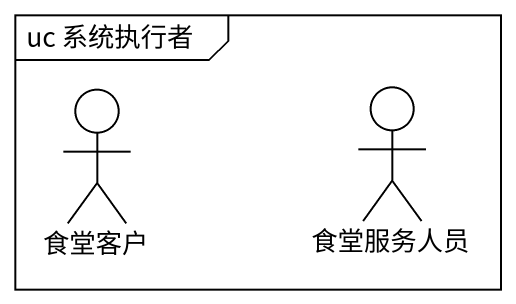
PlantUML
@startuml
mainframe uc 系统执行者
actor 食堂客户
actor 食堂服务人员
@enduml
